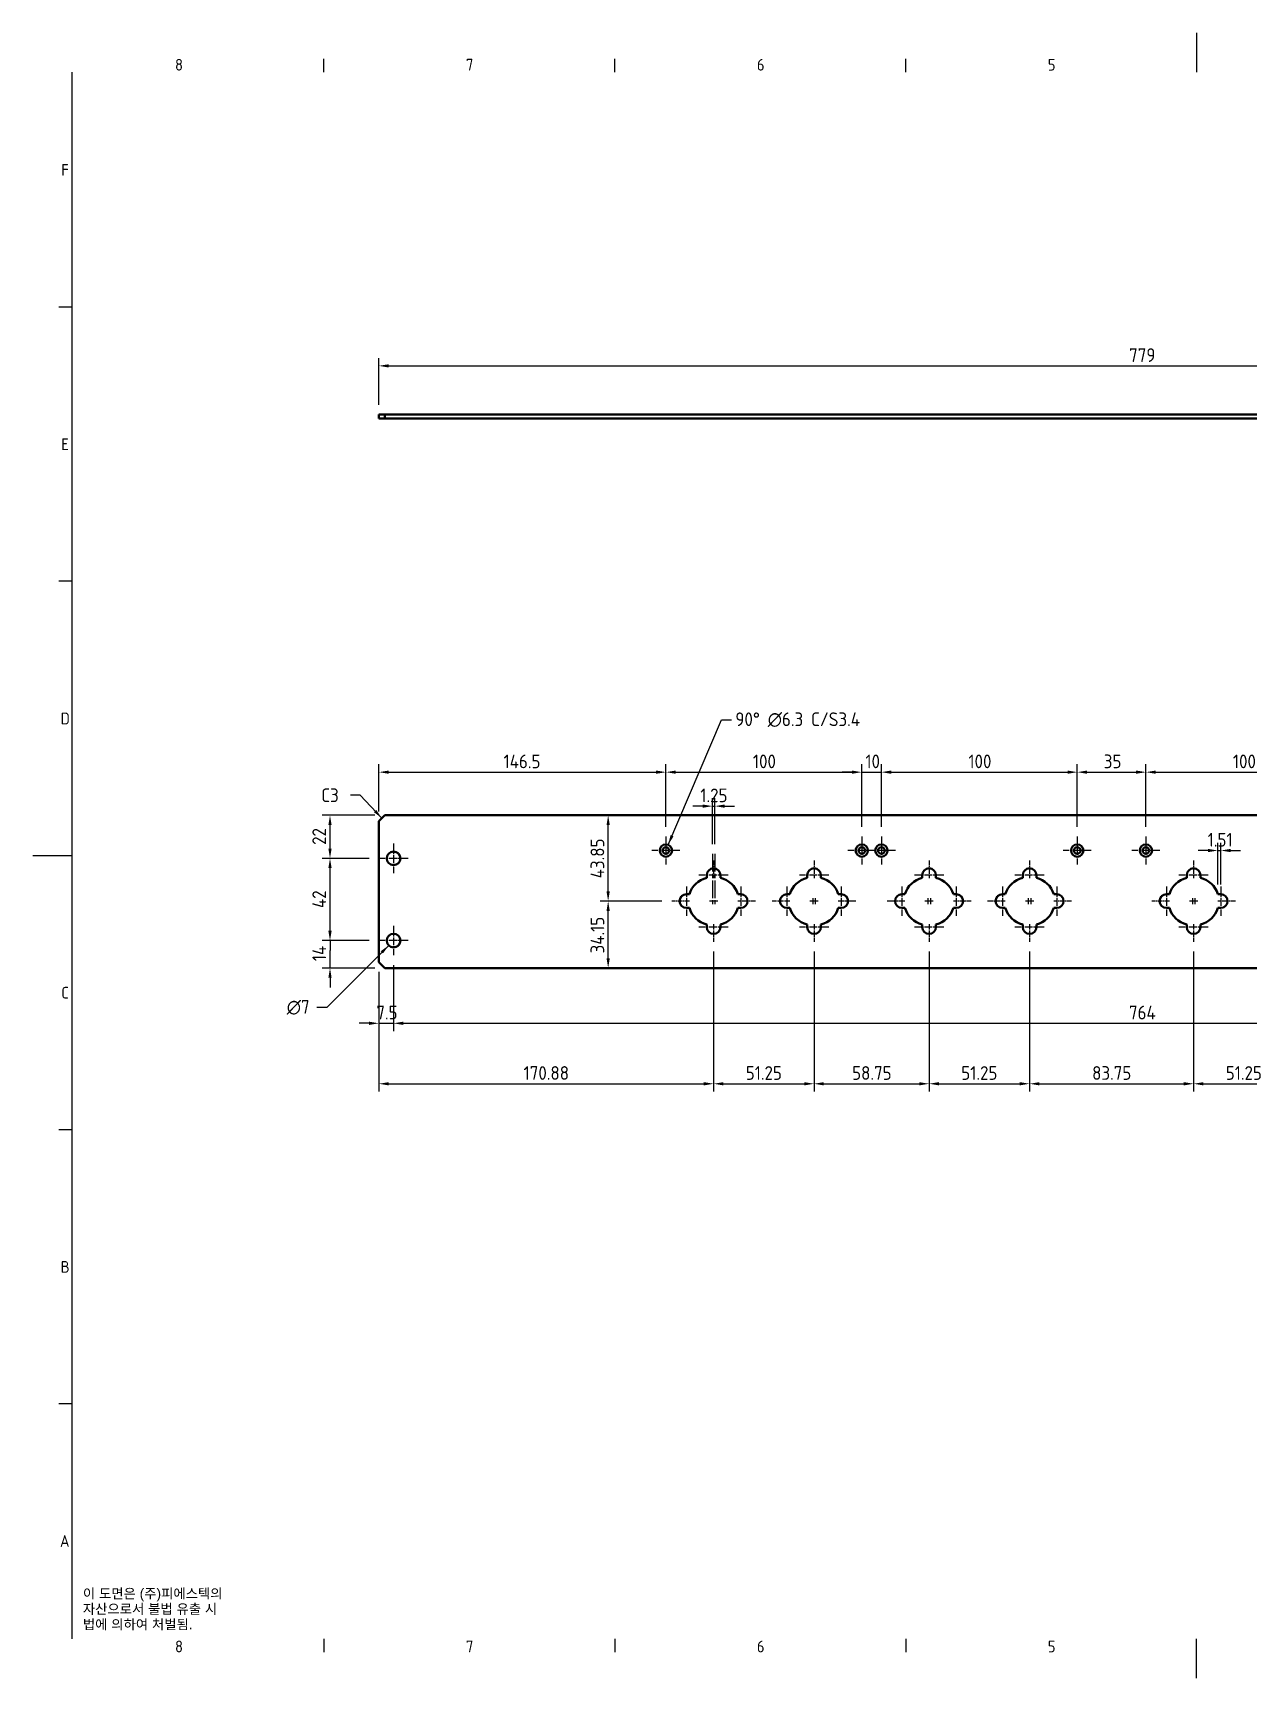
# Model space of a CAD drawing. Header units: millimetres. Extents: x 0 to 1188, y 0 to 840.
# Drawn here: x 0 to 620, y 0 to 840 of the extents above; entities that cross this region are included whole.
import ezdxf

# ---------------------------------------------------------------- set-up
doc = ezdxf.new("R2010")
doc.units = ezdxf.units.MM
doc.header["$LTSCALE"] = 2
doc.linetypes.add('CHAIN', pattern=[0.3543, 0.2362, -0.0295, 0.0591, -0.0295])
doc.layers.get('0').update_dxf_attribs({"color": 3, "lineweight": 25})
for name, color, linetype, lineweight in [('가시적인 것(ISO)', 3, 'Continuous', 40), ('경계(ISO)', 7, 'Continuous', 25), ('기호(ISO)', 5, 'Continuous', 25), ('중심 표식(ISO)', 1, 'Continuous', 25), ('치수(ISO)', 2, 'Continuous', 25)]:
    doc.layers.add(name, color=color, linetype=linetype, lineweight=lineweight)
doc.styles.add('문자 텍스트_PSTEK_POSCO', font='isocp.shx')
doc.styles.add('치수 텍스트_PSTEK_POSCO', font='isocp.shx')
doc.dimstyles.new('치수_PSTEK_POSCO', dxfattribs={"dimscale": 2, "dimtxt": 3.5, "dimasz": 2.5, "dimexe": 2, "dimexo": 2.5, "dimgap": 1, "dimtad": 1, "dimrnd": 1e-08, "dimdsep": 46, "dimtxsty": '치수 텍스트_PSTEK_POSCO', "dimcen": 0.09, "dimdle": 10, "dimclrd": 7, "dimclre": 7, "dimclrt": 2, "dimadec": 1, "dimazin": 2, "dimtfac": 1, "dimtmove": 0, "dimatfit": 3, "dimfxl": 0, "dimtolj": 1, "dimlwd": -1, "dimlwe": -1, "dimarcsym": 0})
doc.dimstyles.new('치수_PSTEK_POSCO$7', dxfattribs={"dimscale": 2, "dimtxt": 3.5, "dimasz": 2.5, "dimexe": 2, "dimexo": 2.5, "dimgap": 1, "dimtad": 1, "dimrnd": 1e-08, "dimdsep": 46, "dimtxsty": '치수 텍스트_PSTEK_POSCO', "dimcen": 0.09, "dimdle": 10, "dimclrd": 7, "dimclre": 7, "dimclrt": 2, "dimadec": 1, "dimazin": 2, "dimtfac": 1, "dimtmove": 0, "dimatfit": 3, "dimfxl": 0, "dimtolj": 1, "dimlwd": -1, "dimlwe": -1, "dimarcsym": 0})

# ---------------------------------------------------------------- blocks, each defined once
blk = doc.blocks.new('경계 Default Border')
at = {"layer": '경계(ISO)'}
for p, q in [((74.25, 410), (74.25, 413.4)), ((148.5, 410), (148.5, 413.4)), ((222.75, 410), (222.75, 413.4)), ((10, 350), (6.6, 350)), ((10, 280), (6.6, 280)), ((10, 140), (6.6, 140)), ((10, 70), (6.6, 70)), ((74.25, 10), (74.25, 6.6)), ((148.5, 10), (148.5, 6.6)), ((222.75, 10), (222.75, 6.6))]:
    blk.add_line(p, q, dxfattribs=at)
at = {"layer": '경계(ISO)', "flags": 128}
for points in [[(297, 420), (297, 410)], [(10, 10), (10, 410)], [(0, 210), (10, 210)], [(297, 0), (297, 10)]]:
    blk.add_lwpolyline(points, dxfattribs=at)
at = {"layer": '경계(ISO)', "color": 2, "char_height": 3, "attachment_point": 7, "style": '문자 텍스트_PSTEK_POSCO'}
for s, insert in [('8', (36.27, 410.37)), ('7', (110.52, 410.39)), ('6', (184.77, 410.37)), ('5', (259.02, 410.37)), ('F', (7.24, 383.5)), ('E', (7.24, 313.47)), ('D', (7.08, 243.47)), ('C', (7.24, 173.47)), ('B', (7.08, 103.47)), ('A', (6.91, 33.49)), ('8', (36.27, 6.57)), ('7', (110.52, 6.59)), ('6', (184.77, 6.57)), ('5', (259.02, 6.57))]:
    blk.add_mtext(s, dxfattribs=dict(at, insert=insert))
blk = doc.blocks.new('*D24')
at = {"layer": 'Defpoints', "color": 0}
for p in [(955.58, 669.99), (176.58, 645.17), (955.58, 645.17)]:
    blk.add_point(p, dxfattribs=at)
at = {"layer": '치수(ISO)', "color": 7}
for p, q in [((176.58, 650.17), (176.58, 673.99)), ((955.58, 650.17), (955.58, 673.99)), ((181.58, 669.99), (950.58, 669.99))]:
    blk.add_line(p, q, dxfattribs=at)
for points in [[(181.58, 670.82), (181.58, 669.16), (176.58, 669.99)], [(950.58, 670.82), (950.58, 669.16), (955.58, 669.99)]]:
    blk.add_solid(points, dxfattribs=at)
at = {"layer": '치수(ISO)', "color": 2, "insert": (559.52, 675.49), "char_height": 7, "attachment_point": 4, "style": '치수 텍스트_PSTEK_POSCO'}
blk.add_mtext('\\A1;779', dxfattribs=at)
blk = doc.blocks.new('*D26')
at = {"layer": 'Defpoints', "color": 0}
for p in [(151.64, 376.55), (176.58, 376.55), (179.58, 362.55)]:
    blk.add_point(p, dxfattribs=at)
at = {"layer": '치수(ISO)', "color": 7}
for p, q in [((151.64, 381.55), (151.64, 386.55)), ((171.58, 376.55), (147.64, 376.55)), ((151.64, 376.55), (151.64, 371.55)), ((151.64, 367.55), (151.64, 371.55)), ((174.58, 362.55), (147.64, 362.55)), ((151.64, 362.55), (151.64, 367.55)), ((151.64, 357.55), (151.64, 352.55))]:
    blk.add_line(p, q, dxfattribs=at)
for points in [[(150.81, 381.55), (152.48, 381.55), (151.64, 376.55)], [(150.81, 357.55), (152.48, 357.55), (151.64, 362.55)]]:
    blk.add_solid(points, dxfattribs=at)
at = {"layer": '치수(ISO)', "color": 2, "insert": (146.14, 366.03), "char_height": 7, "attachment_point": 4, "rotation": 90, "style": '치수 텍스트_PSTEK_POSCO'}
blk.add_mtext('\\A1;14', dxfattribs=at)
blk = doc.blocks.new('*D27')
at = {"layer": 'Defpoints', "color": 0}
for p in [(151.64, 418.55), (176.58, 418.55), (176.58, 376.55)]:
    blk.add_point(p, dxfattribs=at)
at = {"layer": '치수(ISO)', "color": 7}
for p, q in [((171.58, 418.55), (147.64, 418.55)), ((151.64, 381.55), (151.64, 413.55)), ((171.58, 376.55), (147.64, 376.55))]:
    blk.add_line(p, q, dxfattribs=at)
for points in [[(150.81, 413.55), (152.48, 413.55), (151.64, 418.55)], [(150.81, 381.55), (152.48, 381.55), (151.64, 376.55)]]:
    blk.add_solid(points, dxfattribs=at)
at = {"layer": '치수(ISO)', "color": 2, "insert": (146.14, 393.16), "char_height": 7, "attachment_point": 4, "rotation": 90, "style": '치수 텍스트_PSTEK_POSCO'}
blk.add_mtext('\\A1;42', dxfattribs=at)
blk = doc.blocks.new('*D28')
at = {"layer": 'Defpoints', "color": 0}
for p in [(151.64, 440.55), (179.58, 440.55), (176.58, 418.55)]:
    blk.add_point(p, dxfattribs=at)
at = {"layer": '치수(ISO)', "color": 7}
for p, q in [((174.58, 440.55), (147.64, 440.55)), ((151.64, 423.55), (151.64, 435.55)), ((171.58, 418.55), (147.64, 418.55))]:
    blk.add_line(p, q, dxfattribs=at)
for points in [[(150.81, 435.55), (152.48, 435.55), (151.64, 440.55)], [(150.81, 423.55), (152.48, 423.55), (151.64, 418.55)]]:
    blk.add_solid(points, dxfattribs=at)
at = {"layer": '치수(ISO)', "color": 2, "insert": (146.14, 425.42), "char_height": 7, "attachment_point": 4, "rotation": 90, "style": '치수 텍스트_PSTEK_POSCO'}
blk.add_mtext('\\A1;22', dxfattribs=at)
blk = doc.blocks.new('*D29')
at = {"layer": 'Defpoints', "color": 0}
for p in [(176.58, 365.55), (184.08, 369.05), (184.08, 334.32)]:
    blk.add_point(p, dxfattribs=at)
at = {"layer": '치수(ISO)', "color": 7}
for p, q in [((184.08, 364.05), (184.08, 330.32)), ((176.58, 360.55), (176.58, 330.32)), ((171.58, 334.32), (166.58, 334.32)), ((176.58, 334.32), (184.08, 334.32)), ((189.08, 334.32), (194.08, 334.32))]:
    blk.add_line(p, q, dxfattribs=at)
for points in [[(171.58, 335.15), (171.58, 333.49), (176.58, 334.32)], [(189.08, 335.15), (189.08, 333.49), (184.08, 334.32)]]:
    blk.add_solid(points, dxfattribs=at)
at = {"layer": '치수(ISO)', "color": 2, "insert": (175.28, 339.82), "char_height": 7, "attachment_point": 4, "style": '치수 텍스트_PSTEK_POSCO'}
blk.add_mtext('\\A1;7.5', dxfattribs=at)
blk = doc.blocks.new('*D30')
at = {"layer": 'Defpoints', "color": 0}
for p in [(184.08, 369.05), (948.08, 369.05), (948.08, 334.32)]:
    blk.add_point(p, dxfattribs=at)
at = {"layer": '치수(ISO)', "color": 7}
for p, q in [((184.08, 364.05), (184.08, 330.32)), ((948.08, 364.05), (948.08, 330.32)), ((189.08, 334.32), (943.08, 334.32))]:
    blk.add_line(p, q, dxfattribs=at)
for points in [[(189.08, 335.15), (189.08, 333.49), (184.08, 334.32)], [(943.08, 335.15), (943.08, 333.49), (948.08, 334.32)]]:
    blk.add_solid(points, dxfattribs=at)
at = {"layer": '치수(ISO)', "color": 2, "insert": (559.45, 339.82), "char_height": 7, "attachment_point": 4, "style": '치수 텍스트_PSTEK_POSCO'}
blk.add_mtext('\\A1;764', dxfattribs=at)
blk = doc.blocks.new('*D32')
at = {"layer": 'Defpoints', "color": 0}
for p in [(347.45, 375.95), (176.58, 365.55), (347.45, 303.45)]:
    blk.add_point(p, dxfattribs=at)
at = {"layer": '치수(ISO)', "color": 7}
for p, q in [((347.45, 370.95), (347.45, 299.45)), ((176.58, 360.55), (176.58, 299.45)), ((181.58, 303.45), (342.45, 303.45))]:
    blk.add_line(p, q, dxfattribs=at)
for points in [[(181.58, 304.28), (181.58, 302.62), (176.58, 303.45)], [(342.45, 304.28), (342.45, 302.62), (347.45, 303.45)]]:
    blk.add_solid(points, dxfattribs=at)
at = {"layer": '치수(ISO)', "color": 2, "insert": (250.44, 308.95), "char_height": 7, "attachment_point": 4, "style": '치수 텍스트_PSTEK_POSCO'}
blk.add_mtext('\\A1;170.88', dxfattribs=at)
blk = doc.blocks.new('*D33')
at = {"layer": 'Defpoints', "color": 0}
for p in [(508.7, 375.95), (592.45, 375.95), (592.45, 303.45)]:
    blk.add_point(p, dxfattribs=at)
at = {"layer": '치수(ISO)', "color": 7}
for p, q in [((508.7, 370.95), (508.7, 299.45)), ((592.45, 370.95), (592.45, 299.45)), ((513.7, 303.45), (587.45, 303.45))]:
    blk.add_line(p, q, dxfattribs=at)
for points in [[(513.7, 304.28), (513.7, 302.62), (508.7, 303.45)], [(587.45, 304.28), (587.45, 302.62), (592.45, 303.45)]]:
    blk.add_solid(points, dxfattribs=at)
at = {"layer": '치수(ISO)', "color": 2, "insert": (540.65, 308.95), "char_height": 7, "attachment_point": 4, "style": '치수 텍스트_PSTEK_POSCO'}
blk.add_mtext('\\A1;83.75', dxfattribs=at)
blk = doc.blocks.new('*D34')
at = {"layer": 'Defpoints', "color": 0}
for p in [(457.45, 375.95), (508.7, 375.95), (508.7, 303.45)]:
    blk.add_point(p, dxfattribs=at)
at = {"layer": '치수(ISO)', "color": 7}
for p, q in [((457.45, 370.95), (457.45, 299.45)), ((508.7, 370.95), (508.7, 299.45)), ((462.45, 303.45), (503.7, 303.45))]:
    blk.add_line(p, q, dxfattribs=at)
for points in [[(462.45, 304.28), (462.45, 302.62), (457.45, 303.45)], [(503.7, 304.28), (503.7, 302.62), (508.7, 303.45)]]:
    blk.add_solid(points, dxfattribs=at)
at = {"layer": '치수(ISO)', "color": 2, "insert": (473.85, 308.95), "char_height": 7, "attachment_point": 4, "style": '치수 텍스트_PSTEK_POSCO'}
blk.add_mtext('\\A1;51.25', dxfattribs=at)
blk = doc.blocks.new('*D35')
at = {"layer": 'Defpoints', "color": 0}
for p in [(398.7, 375.95), (457.45, 375.95), (457.45, 303.45)]:
    blk.add_point(p, dxfattribs=at)
at = {"layer": '치수(ISO)', "color": 7}
for p, q in [((398.7, 370.95), (398.7, 299.45)), ((457.45, 370.95), (457.45, 299.45)), ((403.7, 303.45), (452.45, 303.45))]:
    blk.add_line(p, q, dxfattribs=at)
for points in [[(403.7, 304.28), (403.7, 302.62), (398.7, 303.45)], [(452.45, 304.28), (452.45, 302.62), (457.45, 303.45)]]:
    blk.add_solid(points, dxfattribs=at)
at = {"layer": '치수(ISO)', "color": 2, "insert": (418.15, 308.95), "char_height": 7, "attachment_point": 4, "style": '치수 텍스트_PSTEK_POSCO'}
blk.add_mtext('\\A1;58.75', dxfattribs=at)
blk = doc.blocks.new('*D36')
at = {"layer": 'Defpoints', "color": 0}
for p in [(347.45, 375.95), (398.7, 375.95), (398.7, 303.45)]:
    blk.add_point(p, dxfattribs=at)
at = {"layer": '치수(ISO)', "color": 7}
for p, q in [((347.45, 370.95), (347.45, 299.45)), ((398.7, 370.95), (398.7, 299.45)), ((352.45, 303.45), (393.7, 303.45))]:
    blk.add_line(p, q, dxfattribs=at)
for points in [[(352.45, 304.28), (352.45, 302.62), (347.45, 303.45)], [(393.7, 304.28), (393.7, 302.62), (398.7, 303.45)]]:
    blk.add_solid(points, dxfattribs=at)
at = {"layer": '치수(ISO)', "color": 2, "insert": (363.85, 308.95), "char_height": 7, "attachment_point": 4, "style": '치수 텍스트_PSTEK_POSCO'}
blk.add_mtext('\\A1;51.25', dxfattribs=at)
blk = doc.blocks.new('*D38')
at = {"layer": 'Defpoints', "color": 0}
for p in [(592.45, 375.95), (643.7, 375.95), (643.7, 303.45)]:
    blk.add_point(p, dxfattribs=at)
at = {"layer": '치수(ISO)', "color": 7}
for p, q in [((592.45, 370.95), (592.45, 299.45)), ((643.7, 370.95), (643.7, 299.45)), ((597.45, 303.45), (638.7, 303.45))]:
    blk.add_line(p, q, dxfattribs=at)
for points in [[(597.45, 304.28), (597.45, 302.62), (592.45, 303.45)], [(638.7, 304.28), (638.7, 302.62), (643.7, 303.45)]]:
    blk.add_solid(points, dxfattribs=at)
at = {"layer": '치수(ISO)', "color": 2, "insert": (608.85, 308.95), "char_height": 7, "attachment_point": 4, "style": '치수 텍스트_PSTEK_POSCO'}
blk.add_mtext('\\A1;51.25', dxfattribs=at)
blk = doc.blocks.new('*D41')
at = {"layer": 'Defpoints', "color": 0}
for p in [(179.58, 440.55), (293.62, 440.55), (326.08, 396.7)]:
    blk.add_point(p, dxfattribs=at)
at = {"layer": '치수(ISO)', "color": 7}
for p, q in [((293.62, 401.7), (293.62, 435.55)), ((321.08, 396.7), (289.62, 396.7))]:
    blk.add_line(p, q, dxfattribs=at)
for points in [[(292.78, 435.55), (294.45, 435.55), (293.62, 440.55)], [(292.78, 401.7), (294.45, 401.7), (293.62, 396.7)]]:
    blk.add_solid(points, dxfattribs=at)
at = {"layer": '치수(ISO)', "color": 2, "insert": (288.12, 408.35), "char_height": 7, "attachment_point": 4, "rotation": 90, "style": '치수 텍스트_PSTEK_POSCO'}
blk.add_mtext('\\A1;43.85', dxfattribs=at)
blk = doc.blocks.new('*D42')
at = {"layer": 'Defpoints', "color": 0}
for p in [(293.62, 396.7), (326.08, 396.7), (179.58, 362.55)]:
    blk.add_point(p, dxfattribs=at)
at = {"layer": '치수(ISO)', "color": 7}
for p, q in [((321.08, 396.7), (289.62, 396.7)), ((293.62, 367.55), (293.62, 391.7))]:
    blk.add_line(p, q, dxfattribs=at)
for points in [[(292.78, 391.7), (294.45, 391.7), (293.62, 396.7)], [(292.78, 367.55), (294.45, 367.55), (293.62, 362.55)]]:
    blk.add_solid(points, dxfattribs=at)
at = {"layer": '치수(ISO)', "color": 2, "insert": (288.12, 370.01), "char_height": 7, "attachment_point": 4, "rotation": 90, "style": '치수 텍스트_PSTEK_POSCO'}
blk.add_mtext('\\A1;34.15', dxfattribs=at)
blk = doc.blocks.new('*D43')
at = {"layer": 'Defpoints', "color": 0}
for p in [(323.08, 462.55), (176.58, 437.55), (323.08, 429.7)]:
    blk.add_point(p, dxfattribs=at)
at = {"layer": '치수(ISO)', "color": 7}
for p, q in [((176.58, 442.55), (176.58, 466.55)), ((181.58, 462.55), (318.08, 462.55)), ((323.08, 434.7), (323.08, 466.55))]:
    blk.add_line(p, q, dxfattribs=at)
for points in [[(181.58, 463.38), (181.58, 461.72), (176.58, 462.55)], [(318.08, 463.38), (318.08, 461.72), (323.08, 462.55)]]:
    blk.add_solid(points, dxfattribs=at)
at = {"layer": '치수(ISO)', "color": 2, "insert": (240.21, 468.05), "char_height": 7, "attachment_point": 4, "style": '치수 텍스트_PSTEK_POSCO'}
blk.add_mtext('\\A1;146.5', dxfattribs=at)
blk = doc.blocks.new('*D44')
at = {"layer": 'Defpoints', "color": 0}
for p in [(423.08, 462.55), (323.08, 429.7), (423.08, 429.7)]:
    blk.add_point(p, dxfattribs=at)
at = {"layer": '치수(ISO)', "color": 7}
for p, q in [((323.08, 434.7), (323.08, 466.55)), ((328.08, 462.55), (418.08, 462.55)), ((423.08, 434.7), (423.08, 466.55))]:
    blk.add_line(p, q, dxfattribs=at)
for points in [[(328.08, 463.38), (328.08, 461.72), (323.08, 462.55)], [(418.08, 463.38), (418.08, 461.72), (423.08, 462.55)]]:
    blk.add_solid(points, dxfattribs=at)
at = {"layer": '치수(ISO)', "color": 2, "insert": (367.49, 468.05), "char_height": 7, "attachment_point": 4, "style": '치수 텍스트_PSTEK_POSCO'}
blk.add_mtext('\\A1;100', dxfattribs=at)
blk = doc.blocks.new('*D45')
at = {"layer": 'Defpoints', "color": 0}
for p in [(533.08, 462.55), (433.08, 429.7), (533.08, 429.7)]:
    blk.add_point(p, dxfattribs=at)
at = {"layer": '치수(ISO)', "color": 7}
for p, q in [((433.08, 434.7), (433.08, 466.55)), ((438.08, 462.55), (528.08, 462.55)), ((533.08, 434.7), (533.08, 466.55))]:
    blk.add_line(p, q, dxfattribs=at)
for points in [[(438.08, 463.38), (438.08, 461.72), (433.08, 462.55)], [(528.08, 463.38), (528.08, 461.72), (533.08, 462.55)]]:
    blk.add_solid(points, dxfattribs=at)
at = {"layer": '치수(ISO)', "color": 2, "insert": (477.49, 468.05), "char_height": 7, "attachment_point": 4, "style": '치수 텍스트_PSTEK_POSCO'}
blk.add_mtext('\\A1;100', dxfattribs=at)
blk = doc.blocks.new('*D46')
at = {"layer": 'Defpoints', "color": 0}
for p in [(433.08, 462.55), (423.08, 429.7), (433.08, 429.7)]:
    blk.add_point(p, dxfattribs=at)
at = {"layer": '치수(ISO)', "color": 7}
for p, q in [((418.08, 462.55), (413.08, 462.55)), ((423.08, 434.7), (423.08, 466.55)), ((423.08, 462.55), (433.08, 462.55)), ((433.08, 434.7), (433.08, 466.55)), ((438.08, 462.55), (443.08, 462.55))]:
    blk.add_line(p, q, dxfattribs=at)
for points in [[(418.08, 463.38), (418.08, 461.72), (423.08, 462.55)], [(438.08, 463.38), (438.08, 461.72), (433.08, 462.55)]]:
    blk.add_solid(points, dxfattribs=at)
at = {"layer": '치수(ISO)', "color": 2, "insert": (424.92, 468.05), "char_height": 7, "attachment_point": 4, "style": '치수 텍스트_PSTEK_POSCO'}
blk.add_mtext('\\A1;10', dxfattribs=at)
blk = doc.blocks.new('*D47')
at = {"layer": 'Defpoints', "color": 0}
for p in [(568.08, 462.55), (533.08, 429.7), (568.08, 429.7)]:
    blk.add_point(p, dxfattribs=at)
at = {"layer": '치수(ISO)', "color": 7}
for p, q in [((533.08, 434.7), (533.08, 466.55)), ((538.08, 462.55), (563.08, 462.55)), ((568.08, 434.7), (568.08, 466.55))]:
    blk.add_line(p, q, dxfattribs=at)
for points in [[(538.08, 463.38), (538.08, 461.72), (533.08, 462.55)], [(563.08, 463.38), (563.08, 461.72), (568.08, 462.55)]]:
    blk.add_solid(points, dxfattribs=at)
at = {"layer": '치수(ISO)', "color": 2, "insert": (546.6, 468.05), "char_height": 7, "attachment_point": 4, "style": '치수 텍스트_PSTEK_POSCO'}
blk.add_mtext('\\A1;35', dxfattribs=at)
blk = doc.blocks.new('*D48')
at = {"layer": 'Defpoints', "color": 0}
for p in [(668.08, 462.55), (568.08, 429.7), (668.08, 429.7)]:
    blk.add_point(p, dxfattribs=at)
at = {"layer": '치수(ISO)', "color": 7}
for p, q in [((568.08, 434.7), (568.08, 466.55)), ((573.08, 462.55), (663.08, 462.55)), ((668.08, 434.7), (668.08, 466.55))]:
    blk.add_line(p, q, dxfattribs=at)
for points in [[(573.08, 463.38), (573.08, 461.72), (568.08, 462.55)], [(663.08, 463.38), (663.08, 461.72), (668.08, 462.55)]]:
    blk.add_solid(points, dxfattribs=at)
at = {"layer": '치수(ISO)', "color": 2, "insert": (612.49, 468.05), "char_height": 7, "attachment_point": 4, "style": '치수 텍스트_PSTEK_POSCO'}
blk.add_mtext('\\A1;100', dxfattribs=at)
blk = doc.blocks.new('*D52')
at = {"layer": 'Defpoints', "color": 0}
for p in [(348.08, 445.2), (346.83, 420.77), (348.08, 420.77)]:
    blk.add_point(p, dxfattribs=at)
at = {"layer": '치수(ISO)', "color": 7}
for p, q in [((341.83, 445.2), (336.83, 445.2)), ((346.83, 425.77), (346.83, 449.2)), ((346.83, 445.2), (348.08, 445.2)), ((348.08, 425.77), (348.08, 449.2)), ((353.08, 445.2), (358.08, 445.2))]:
    blk.add_line(p, q, dxfattribs=at)
for points in [[(341.83, 446.04), (341.83, 444.37), (346.83, 445.2)], [(353.08, 446.04), (353.08, 444.37), (348.08, 445.2)]]:
    blk.add_solid(points, dxfattribs=at)
at = {"layer": '치수(ISO)', "color": 2, "insert": (340.66, 450.7), "char_height": 7, "attachment_point": 4, "style": '치수 텍스트_PSTEK_POSCO'}
blk.add_mtext('\\A1;1.25', dxfattribs=at)
blk = doc.blocks.new('*D57')
at = {"layer": 'Defpoints', "color": 0}
for p in [(606.33, 422.55), (604.81, 400.2), (606.33, 400.2)]:
    blk.add_point(p, dxfattribs=at)
at = {"layer": '치수(ISO)', "color": 7}
for p, q in [((599.81, 422.55), (594.81, 422.55)), ((604.81, 405.2), (604.81, 426.55)), ((604.81, 422.55), (606.33, 422.55)), ((606.33, 405.2), (606.33, 426.55)), ((611.33, 422.55), (616.33, 422.55))]:
    blk.add_line(p, q, dxfattribs=at)
for points in [[(599.81, 423.38), (599.81, 421.72), (604.81, 422.55)], [(611.33, 423.38), (611.33, 421.72), (606.33, 422.55)]]:
    blk.add_solid(points, dxfattribs=at)
at = {"layer": '치수(ISO)', "color": 2, "insert": (599.62, 428.05), "char_height": 7, "attachment_point": 4, "style": '치수 텍스트_PSTEK_POSCO'}
blk.add_mtext('\\A1;1.51', dxfattribs=at)

msp = doc.modelspace()

# ---------------------------------------------------------------- linework, layer by layer
at = {"layer": '가시적인 것(ISO)'}
for p, q in [((179.5753, 645.1711), (176.5753, 645.1711)), ((176.5753, 645.1711), (176.5753, 643.1711)), ((176.5753, 643.1711), (179.5753, 643.1711)), ((179.5753, 643.1711), (179.5753, 645.1711)), ((179.5753, 645.1711), (952.5753, 645.1711)), ((952.5753, 643.1711), (179.5753, 643.1711)), ((176.5753, 437.5498), (179.5753, 440.5498)), ((176.5753, 437.5498), (176.5753, 365.5498)), ((952.5753, 440.5498), (179.5753, 440.5498)), ((343.9503, 408.6076), (343.9503, 409.9498)), ((350.9503, 409.9498), (350.9503, 408.6076)), ((395.2003, 408.6076), (395.2003, 409.9498)), ((402.2003, 409.9498), (402.2003, 408.6076)), ((453.9503, 408.6076), (453.9503, 409.9498)), ((460.9503, 409.9498), (460.9503, 408.6076)), ((505.2003, 408.6076), (505.2003, 409.9498)), ((512.2003, 409.9498), (512.2003, 408.6076)), ((588.9503, 408.6076), (588.9503, 409.9498)), ((595.9503, 409.9498), (595.9503, 408.6076)), ((333.5753, 400.1998), (335.086, 400.1998)), ((359.8147, 400.1998), (361.3253, 400.1998)), ((384.8253, 400.1998), (386.336, 400.1998)), ((411.0647, 400.1998), (412.5753, 400.1998)), ((443.5753, 400.1998), (445.086, 400.1998)), ((469.8147, 400.1998), (471.3253, 400.1998)), ((494.8253, 400.1998), (496.336, 400.1998)), ((521.0647, 400.1998), (522.5753, 400.1998)), ((578.5753, 400.1998), (580.086, 400.1998)), ((604.8147, 400.1998), (606.3253, 400.1998)), ((335.086, 393.1998), (333.5753, 393.1998)), ((361.3253, 393.1998), (359.8147, 393.1998)), ((386.336, 393.1998), (384.8253, 393.1998)), ((412.5753, 393.1998), (411.0647, 393.1998)), ((445.086, 393.1998), (443.5753, 393.1998)), ((471.3253, 393.1998), (469.8147, 393.1998)), ((496.336, 393.1998), (494.8253, 393.1998)), ((522.5753, 393.1998), (521.0647, 393.1998)), ((580.086, 393.1998), (578.5753, 393.1998)), ((606.3253, 393.1998), (604.8147, 393.1998)), ((343.9503, 383.4498), (343.9503, 384.7919)), ((350.9503, 384.7919), (350.9503, 383.4498)), ((395.2003, 383.4498), (395.2003, 384.7919)), ((402.2003, 384.7919), (402.2003, 383.4498)), ((453.9503, 383.4498), (453.9503, 384.7919)), ((460.9503, 384.7919), (460.9503, 383.4498)), ((505.2003, 383.4498), (505.2003, 384.7919)), ((512.2003, 384.7919), (512.2003, 383.4498)), ((588.9503, 383.4498), (588.9503, 384.7919)), ((595.9503, 384.7919), (595.9503, 383.4498)), ((179.5753, 362.5498), (176.5753, 365.5498)), ((179.5753, 362.5498), (952.5753, 362.5498))]:
    msp.add_line(p, q, dxfattribs=at)
for centre, radius in [((184.0753, 418.5498), 3.5), ((323.0753, 422.5498), 3.15), ((323.0753, 422.5498), 1.7), ((423.0753, 422.5498), 3.15), ((423.0753, 422.5498), 1.7), ((433.0753, 422.5498), 3.15), ((433.0753, 422.5498), 1.7), ((533.0753, 422.5498), 3.15), ((533.0753, 422.5498), 1.7), ((568.0753, 422.5498), 3.15), ((568.0753, 422.5498), 1.7), ((184.0753, 376.5498), 3.5)]:
    msp.add_circle(centre, radius, dxfattribs=at)
for centre, radius, start, end in [((347.4503, 409.9498), 3.5, 0, 180), ((398.7003, 409.9498), 3.5, 0, 180), ((457.4503, 409.9498), 3.5, 0, 180), ((508.7003, 409.9498), 3.5, 0, 180), ((592.4503, 409.9498), 3.5, 0, 180), ((346.8253, 396.6998), 12.25, 103.5735786, 163.3984504), ((348.0753, 396.6998), 12.25, 16.6015496, 76.4264214), ((398.0753, 396.6998), 12.25, 103.5735786, 163.3984504), ((399.3253, 396.6998), 12.25, 16.6015496, 76.4264214), ((456.8253, 396.6998), 12.25, 103.5735786, 163.3984504), ((458.0753, 396.6998), 12.25, 16.6015496, 76.4264214), ((508.0753, 396.6998), 12.25, 103.5735786, 163.3984504), ((509.3253, 396.6998), 12.25, 16.6015496, 76.4264214), ((591.8253, 396.6998), 12.25, 103.5735786, 163.3984504), ((593.0753, 396.6998), 12.25, 16.6015496, 76.4264214), ((333.5753, 396.6998), 3.5, 90, 270), ((361.3253, 396.6998), 3.5, 270, 90), ((384.8253, 396.6998), 3.5, 90, 270), ((412.5753, 396.6998), 3.5, 270, 90), ((443.5753, 396.6998), 3.5, 90, 270), ((471.3253, 396.6998), 3.5, 270, 90), ((494.8253, 396.6998), 3.5, 90, 270), ((522.5753, 396.6998), 3.5, 270, 90), ((578.5753, 396.6998), 3.5, 90, 270), ((606.3253, 396.6998), 3.5, 270, 90), ((346.8253, 396.6998), 12.25, 196.6015496, 256.4264214), ((348.0753, 396.6998), 12.25, 283.5735786, 343.3984504), ((398.0753, 396.6998), 12.25, 196.6015496, 256.4264214), ((399.3253, 396.6998), 12.25, 283.5735786, 343.3984504), ((456.8253, 396.6998), 12.25, 196.6015496, 256.4264214), ((458.0753, 396.6998), 12.25, 283.5735786, 343.3984504), ((508.0753, 396.6998), 12.25, 196.6015496, 256.4264214), ((509.3253, 396.6998), 12.25, 283.5735786, 343.3984504), ((591.8253, 396.6998), 12.25, 196.6015496, 256.4264214), ((593.0753, 396.6998), 12.25, 283.5735786, 343.3984504), ((347.4503, 383.4498), 3.5, 180, 0), ((398.7003, 383.4498), 3.5, 180, 0), ((457.4503, 383.4498), 3.5, 180, 0), ((508.7003, 383.4498), 3.5, 180, 0), ((592.4503, 383.4498), 3.5, 180, 0)]:
    msp.add_arc(centre, radius, start, end, dxfattribs=at)
at = {"layer": '중심 표식(ISO)', "linetype": 'CHAIN', "ltscale": 7.945033}
for p, q in [((323.0753, 429.6998), (323.0753, 415.3998)), ((423.0753, 429.6998), (423.0753, 415.3998)), ((433.0753, 429.6998), (433.0753, 415.3998)), ((533.0753, 429.6998), (533.0753, 415.3998)), ((568.0753, 429.6998), (568.0753, 415.3998)), ((330.2253, 422.5498), (315.9253, 422.5498)), ((430.2253, 422.5498), (415.9253, 422.5498)), ((440.2253, 422.5498), (425.9253, 422.5498)), ((540.2253, 422.5498), (525.9253, 422.5498)), ((575.2253, 422.5498), (560.9253, 422.5498))]:
    msp.add_line(p, q, dxfattribs=at)
at = {"layer": '중심 표식(ISO)', "linetype": 'CHAIN', "ltscale": 8.333956}
for p, q in [((184.0753, 426.0498), (184.0753, 411.0498)), ((191.5753, 418.5498), (176.5753, 418.5498)), ((333.5753, 404.1998), (333.5753, 389.1998)), ((354.9503, 409.9498), (339.9503, 409.9498)), ((361.3253, 404.1998), (361.3253, 389.1998)), ((384.8253, 404.1998), (384.8253, 389.1998)), ((406.2003, 409.9498), (391.2003, 409.9498)), ((412.5753, 404.1998), (412.5753, 389.1998)), ((443.5753, 404.1998), (443.5753, 389.1998)), ((464.9503, 409.9498), (449.9503, 409.9498)), ((471.3253, 404.1998), (471.3253, 389.1998)), ((494.8253, 404.1998), (494.8253, 389.1998)), ((516.2003, 409.9498), (501.2003, 409.9498)), ((522.5753, 404.1998), (522.5753, 389.1998)), ((578.5753, 404.1998), (578.5753, 389.1998)), ((599.9503, 409.9498), (584.9503, 409.9498)), ((606.3253, 404.1998), (606.3253, 389.1998)), ((184.0753, 384.0498), (184.0753, 369.0498)), ((354.9503, 383.4498), (339.9503, 383.4498)), ((406.2003, 383.4498), (391.2003, 383.4498)), ((464.9503, 383.4498), (449.9503, 383.4498)), ((516.2003, 383.4498), (501.2003, 383.4498)), ((599.9503, 383.4498), (584.9503, 383.4498)), ((191.5753, 376.5498), (176.5753, 376.5498))]:
    msp.add_line(p, q, dxfattribs=at)
at = {"layer": '중심 표식(ISO)', "linetype": 'CHAIN', "ltscale": 19.051651}
for p, q in [((346.8253, 420.7683), (346.8253, 395.1998)), ((348.0753, 420.7683), (348.0753, 395.1998))]:
    msp.add_line(p, q, dxfattribs=at)
at = {"layer": '중심 표식(ISO)', "linetype": 'CHAIN', "ltscale": 5.000333}
for p, q in [((347.4503, 417.4498), (347.4503, 408.4498)), ((398.7003, 417.4498), (398.7003, 408.4498)), ((457.4503, 417.4498), (457.4503, 408.4498)), ((508.7003, 417.4498), (508.7003, 408.4498)), ((592.4503, 417.4498), (592.4503, 408.4498)), ((335.0753, 396.6998), (326.0753, 396.6998)), ((368.8253, 396.6998), (359.8253, 396.6998)), ((386.3253, 396.6998), (377.3253, 396.6998)), ((420.0753, 396.6998), (411.0753, 396.6998)), ((445.0753, 396.6998), (436.0753, 396.6998)), ((478.8253, 396.6998), (469.8253, 396.6998)), ((496.3253, 396.6998), (487.3253, 396.6998)), ((530.0753, 396.6998), (521.0753, 396.6998)), ((580.0753, 396.6998), (571.0753, 396.6998)), ((613.8253, 396.6998), (604.8253, 396.6998)), ((347.4503, 384.9498), (347.4503, 375.9498)), ((398.7003, 384.9498), (398.7003, 375.9498)), ((457.4503, 384.9498), (457.4503, 375.9498)), ((508.7003, 384.9498), (508.7003, 375.9498)), ((592.4503, 384.9498), (592.4503, 375.9498))]:
    msp.add_line(p, q, dxfattribs=at)
at = {"layer": '중심 표식(ISO)', "linetype": 'CHAIN', "ltscale": 1.666711}
for p, q in [((348.3253, 396.6998), (345.3253, 396.6998)), ((349.5753, 396.6998), (346.5753, 396.6998)), ((399.5753, 396.6998), (396.5753, 396.6998)), ((400.8253, 396.6998), (397.8253, 396.6998)), ((398.0753, 398.1998), (398.0753, 395.1998)), ((399.3253, 398.1998), (399.3253, 395.1998)), ((458.3253, 396.6998), (455.3253, 396.6998)), ((459.5753, 396.6998), (456.5753, 396.6998)), ((456.8253, 398.1998), (456.8253, 395.1998)), ((458.0753, 398.1998), (458.0753, 395.1998)), ((509.5753, 396.6998), (506.5753, 396.6998)), ((510.8253, 396.6998), (507.8253, 396.6998)), ((508.0753, 398.1998), (508.0753, 395.1998)), ((509.3253, 398.1998), (509.3253, 395.1998)), ((593.3253, 396.6998), (590.3253, 396.6998)), ((594.5753, 396.6998), (591.5753, 396.6998)), ((591.8253, 398.1998), (591.8253, 395.1998)), ((593.0753, 398.1998), (593.0753, 395.1998))]:
    msp.add_line(p, q, dxfattribs=at)

# ---------------------------------------------------------------- block references
at = {"xscale": 2, "yscale": 2, "zscale": 2}
msp.add_blockref('경계 Default Border', (0, 0), dxfattribs=at)

# ---------------------------------------------------------------- texts
at = {"layer": '기호(ISO)', "color": 2, "attachment_point": 4}
for s, insert, char_height, width, line_spacing_factor, style in [('{90° \\fAIGDT|b0|i0;\\H7.0000;n\\fisocp|b0|i0;\\H7.0000;6.3 C/S3.4}', (358.5398, 489.3342), 7, 74.721476, 0.6125, '치수 텍스트_PSTEK_POSCO'), ('{\\fAIGDT|b0|i0;\\H7.0000;n\\fisocp|b0|i0;\\H7.0000;7}', (129.5663, 342.4315), 7, 13.425675, 0.6125, '치수 텍스트_PSTEK_POSCO'), ('{\\fArial|b0|i0;\\H5.0000;이 도면은 (주)피에스텍의\\P자산으로서 불법 유출 시 \\P법에 의하여 처벌됨.}', (25.5102, 35.0293), 5, 78.612207, 0.944221, '문자 텍스트_PSTEK_POSCO')]:
    msp.add_mtext(s, dxfattribs=dict(at, insert=insert, char_height=char_height, width=width, line_spacing_factor=line_spacing_factor, style=style))
at = {"layer": '기호(ISO)', "color": 2, "insert": (147.1669, 450.7704), "char_height": 7, "attachment_point": 4, "style": '치수 텍스트_PSTEK_POSCO'}
msp.add_mtext('{C3}', dxfattribs=at)

# ---------------------------------------------------------------- dimensions: what is measured, and where the dimension line sits
at = {"layer": '치수(ISO)', "color": 7}
for base, p1, p2, angle, override, picture, middle in [((955.5753, 669.9908), (176.5753, 645.1711), (955.5753, 645.1711), 180, {"dimdec": 2, "dimtp": 0, "dimtm": 0, "dimtdec": 2, "dimtofl": 0, "dimatfit": 1}, '*D24', (566.0753, 669.9908)), ((323.0753, 462.5498), (176.5753, 437.5498), (323.0753, 429.6998), 180, {"dimdec": 2, "dimtp": 0, "dimtm": 0, "dimtdec": 2, "dimtofl": 0, "dimatfit": 1}, '*D43', (249.8053, 462.5498)), ((423.0753, 462.5498), (323.0753, 429.6998), (423.0753, 429.6998), 180, {"dimdec": 2, "dimtp": 0, "dimtm": 0, "dimtdec": 2, "dimtofl": 0, "dimatfit": 1}, '*D44', (373.0953, 462.5498)), ((433.0753, 462.5498), (423.0753, 429.6998), (433.0753, 429.6998), 180, {"dimdec": 2, "dimtp": 0, "dimtm": 0, "dimtdec": 2, "dimtofl": 1, "dimatfit": 1}, '*D46', (428.0753, 462.5498)), ((533.0753, 462.5498), (433.0753, 429.6998), (533.0753, 429.6998), 180, {"dimdec": 2, "dimtp": 0, "dimtm": 0, "dimtdec": 2, "dimtofl": 0, "dimatfit": 1}, '*D45', (483.0953, 462.5498)), ((568.0753, 462.5498), (533.0753, 429.6998), (568.0753, 429.6998), 180, {"dimdec": 2, "dimtp": 0, "dimtm": 0, "dimtdec": 2, "dimtofl": 0, "dimatfit": 1}, '*D47', (550.5953, 462.5498)), ((668.0753, 462.5498), (568.0753, 429.6998), (668.0753, 429.6998), 180, {"dimdec": 2, "dimtp": 0, "dimtm": 0, "dimtdec": 2, "dimtofl": 0, "dimatfit": 1}, '*D48', (618.0953, 462.5498)), ((348.0753, 445.2021), (346.8253, 420.7683), (348.0753, 420.7683), 180, {"dimdec": 2, "dimtp": 0, "dimtm": 0, "dimtdec": 2, "dimtofl": 1, "dimatfit": 1}, '*D52', (347.4503, 445.2021)), ((151.6422, 440.5498), (176.5753, 418.5498), (179.5753, 440.5498), 90, {"dimdec": 2, "dimtp": 0, "dimtm": 0, "dimtdec": 2, "dimtofl": 0, "dimatfit": 1}, '*D28', (151.6422, 429.5698)), ((293.6168, 440.5498), (326.0753, 396.6998), (179.5753, 440.5498), 90, {"dimdec": 2, "dimse2": 1, "dimtp": 0, "dimtm": 0, "dimtdec": 2, "dimtofl": 0, "dimatfit": 1}, '*D41', (293.6168, 418.6448)), ((606.3253, 422.5485), (604.8147, 400.1998), (606.3253, 400.1998), 180, {"dimdec": 2, "dimtp": 0, "dimtm": 0, "dimtdec": 2, "dimtofl": 1, "dimatfit": 1}, '*D57', (605.57, 422.5485)), ((151.6422, 418.5498), (176.5753, 376.5498), (176.5753, 418.5498), 90, {"dimdec": 2, "dimtp": 0, "dimtm": 0, "dimtdec": 2, "dimtofl": 0, "dimatfit": 1}, '*D27', (151.6422, 397.5698)), ((293.6168, 396.6998), (179.5753, 362.5498), (326.0753, 396.6998), 90, {"dimdec": 2, "dimse1": 1, "dimtp": 0, "dimtm": 0, "dimtdec": 2, "dimtofl": 0, "dimatfit": 1}, '*D42', (293.6168, 379.6048)), ((151.6422, 376.5498), (179.5753, 362.5498), (176.5753, 376.5498), 90, {"dimdec": 2, "dimtp": 0, "dimtm": 0, "dimtdec": 2, "dimtofl": 0}, '*D26', (151.6422, 369.5298)), ((347.4503214845, 303.449766351), (176.5753214845, 365.549766351), (347.4503214845, 375.949766351), 180, {"dimdec": 2, "dimtp": 0, "dimtm": 0, "dimtdec": 2, "dimtofl": 0, "dimatfit": 1}, '*D32', (261.9928214845, 303.449766351)), ((398.7003, 303.4498), (347.4503, 375.9498), (398.7003, 375.9498), 180, {"dimdec": 2, "dimtp": 0, "dimtm": 0, "dimtdec": 2, "dimtofl": 0, "dimatfit": 1}, '*D36', (373.0953, 303.4498)), ((457.4503, 303.4498), (398.7003, 375.9498), (457.4503, 375.9498), 180, {"dimdec": 2, "dimtp": 0, "dimtm": 0, "dimtdec": 2, "dimtofl": 0, "dimatfit": 1}, '*D35', (428.0953, 303.4498)), ((508.7003, 303.4498), (457.4503, 375.9498), (508.7003, 375.9498), 180, {"dimdec": 2, "dimtp": 0, "dimtm": 0, "dimtdec": 2, "dimtofl": 0, "dimatfit": 1}, '*D34', (483.0953, 303.4498)), ((592.4503, 303.4498), (508.7003, 375.9498), (592.4503, 375.9498), 180, {"dimdec": 2, "dimtp": 0, "dimtm": 0, "dimtdec": 2, "dimtofl": 0, "dimatfit": 1}, '*D33', (550.5953, 303.4498)), ((643.7003, 303.4498), (592.4503, 375.9498), (643.7003, 375.9498), 180, {"dimdec": 2, "dimtp": 0, "dimtm": 0, "dimtdec": 2, "dimtofl": 0, "dimatfit": 1}, '*D38', (618.0953, 303.4498)), ((184.0753, 334.3215), (176.5753, 365.5498), (184.0753, 369.0498), 180, {"dimdec": 2, "dimtp": 0, "dimtm": 0, "dimtdec": 2, "dimtofl": 1, "dimatfit": 1}, '*D29', (180.3253, 334.3215)), ((948.0753, 334.3215), (184.0753, 369.0498), (948.0753, 369.0498), 180, {"dimdec": 2, "dimtp": 0, "dimtm": 0, "dimtdec": 2, "dimtofl": 0, "dimatfit": 1}, '*D30', (566.0953, 334.3215))]:
    dim = msp.add_linear_dim(base=base, p1=p1, p2=p2, angle=angle, dimstyle='치수_PSTEK_POSCO', override=override, dxfattribs=at)
    dim.commit()
    dim.dimension.update_dxf_attribs({"geometry": picture, "text_midpoint": middle, "dimtype": 160})

# ---------------------------------------------------------------- leaders
at = {"layer": '기호(ISO)', "color": 7, "annotation_type": 0, "has_hookline": 1}
for points, hookline_direction, text_width in [([(324.2577, 425.4694), (351.5398, 489.3342), (356.5398, 489.3342)], 0, 70.3752), ([(178.0753, 439.0498), (167.0632, 450.7704), (162.0632, 450.7704)], 1, 8.3161), ([(181.6004, 374.0749), (149.9919, 342.4315), (144.9919, 342.4315)], 1, 11.9394)]:
    msp.add_leader(points, dimstyle='치수_PSTEK_POSCO$7', override={"dimtad": 0}, dxfattribs=dict(at, hookline_direction=hookline_direction, text_width=text_width))

doc.saveas('drawing.dxf')
